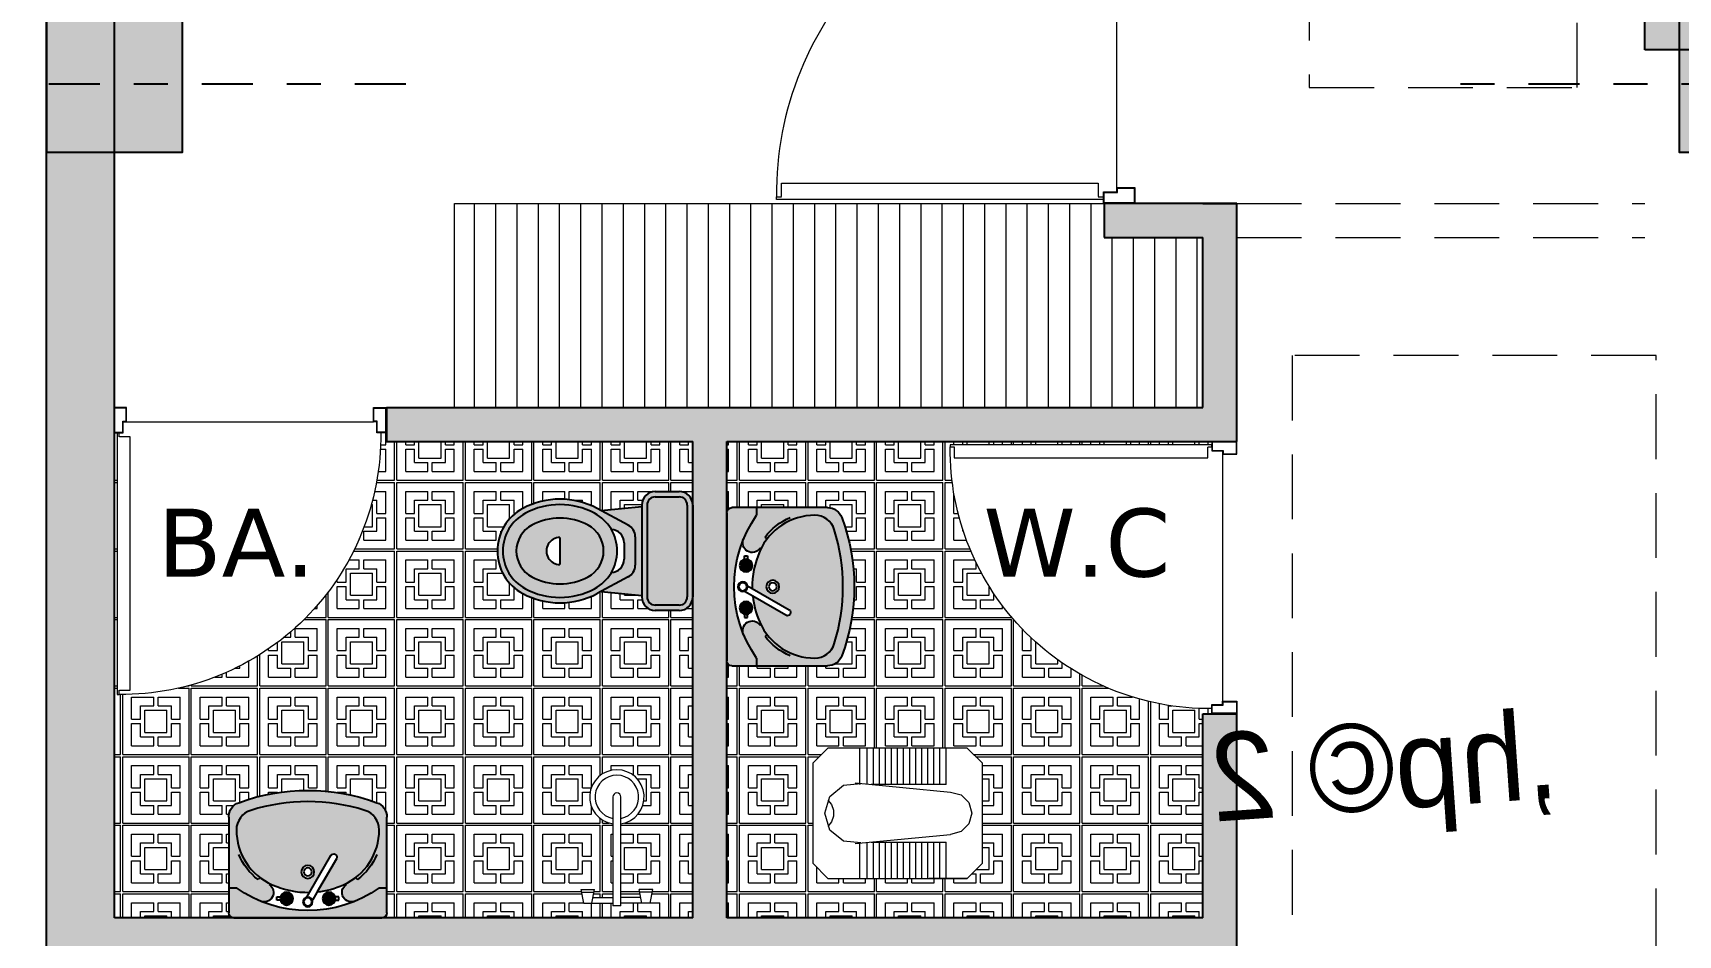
# Model space of a CAD drawing. Header units: inches. Extents: x 37.8 to 126.9, y 5.9 to 51.9.
# Drawn here: x 43.747 to 48.585, y 32.103 to 34.755 of the extents above; entities that cross this region are included whole.
import ezdxf

# ---------------------------------------------------------------- set-up
doc = ezdxf.new("R2010")
doc.units = ezdxf.units.IN
doc.header["$MEASUREMENT"] = 0
doc.linetypes.add('DASHDOT', pattern=[1, 0.5, -0.25, 0, -0.25])
doc.linetypes.add('DASHED2', pattern=[9.524999999999995, 6.349999999999998, -3.174999999999998])
doc.layers.add('FUR', color=152, linetype='Continuous')
doc.layers.add('LAYER5', color=5, linetype='Continuous')
for name, color, linetype, lineweight in [('hatch', 45, 'Continuous', 9), ('hidden line', 252, 'Continuous', 5), ('LAYER1', 8, 'Continuous', 9)]:
    doc.layers.add(name, color=color, linetype=linetype, lineweight=lineweight)
doc.styles.add('farsii', font='trafic-s.shx', dxfattribs={"height": 0.2})
doc.styles.add('STYLE7', font='verdana.ttf')
pattern_1 = [(0, (-151.6453534005414, 254.6869427156709), (0, 0.2015), [0.195, -0.0065]), (90, (-151.6453534005414, 254.6869427156709), (-0.2015, 1.233831650140958e-17), [0.195, -0.0065]), (0, (-151.6453534005414, 254.8819427156708), (0, 0.2015), [0.195, -0.0065]), (90, (-151.4503534005414, 254.6869427156709), (-0.2015, 1.233831650140958e-17), [0.195, -0.0065]), (0, (-151.6193534005414, 254.7129427156709), (0, 0.2015), [0.065, -0.013, 0.065, -0.0585]), (90, (-151.6193534005414, 254.7129427156709), (-0.2015, 1.233831650140958e-17), [0.065, -0.013, 0.065, -0.0585]), (0, (-151.6193534005414, 254.8559427156708), (0, 0.2015), [0.065, -0.013, 0.065, -0.0585]), (90, (-151.4763534005415, 254.7129427156709), (-0.2015, 1.233831650140958e-17), [0.065, -0.013, 0.065, -0.0585]), (0, (-151.5803534005414, 254.7519427156709), (0, 0.2015), [0.065, -0.1365]), (90, (-151.5803534005414, 254.7519427156709), (-0.2015, 1.233831650140958e-17), [0.065, -0.1365]), (0, (-151.5803534005414, 254.8169427156708), (0, 0.2015), [0.065, -0.1365]), (90, (-151.5153534005414, 254.7519427156709), (-0.2015, 1.233831650140958e-17), [0.065, -0.1365]), (90, (-151.5543534005414, 254.7129427156709), (-0.2015, 1.233831650140958e-17), [0.026, -0.091, 0.026, -0.0585]), (90, (-151.5413534005415, 254.7129427156709), (-0.2015, 1.233831650140958e-17), [0.026, -0.091, 0.026, -0.0585]), (0, (-151.6193534005414, 254.7779427156709), (0, 0.2015), [0.026, -0.091, 0.026, -0.0585]), (0, (-151.6193534005414, 254.7909427156708), (0, 0.2015), [0.026, -0.091, 0.026, -0.0585]), (0, (-151.5933534005414, 254.7389427156708), (0, 0.2015), [0.039, -0.013, 0.039, -0.1105]), (0, (-151.5933534005414, 254.8299427156708), (0, 0.2015), [0.039, -0.013, 0.039, -0.1105]), (90, (-151.5933534005414, 254.7389427156708), (-0.2015, 1.233831650140958e-17), [0.039, -0.013, 0.039, -0.1105]), (90, (-151.5023534005415, 254.7389427156708), (-0.2015, 1.233831650140958e-17), [0.039, -0.013, 0.039, -0.1105])]

# ---------------------------------------------------------------- blocks, each defined once
blk = doc.blocks.new('DR100K')
at = {"color": 253}
blk.add_line((-0.0481000000000052, -0.054543222929027), (-0.991860101079254, -0.054543222929027), dxfattribs=at)
at = {"color": 253, "linetype": 'Continuous'}
for p, q in [((-0.0199748370793884, -0.1116251629206317), (-0.0199748370793884, -0.0960000000000037)), ((-0.0199748370793884, -0.0960000000000037), (-0.0119309624678294, -0.0960000000000037)), ((-0.0119309624678294, -0.0960000000000037), (-0.0119309624678294, -0.5960052134602165)), ((-0.06143161415036499, -0.5960052134602165), (-0.06143161415036499, -0.1116251629206317)), ((-0.06143161415036499, -0.1116251629206317), (-0.0205043861645606, -0.1116251629206317)), ((-0.06143161415036499, -1.080385263999857), (-0.06143161415036499, -0.5960052134602165)), ((-0.0119309624678294, -0.5960052134602165), (-0.0119309624678294, -1.096010426920486)), ((-0.0205043861645606, -1.080385263999857), (-0.06143161415036499, -1.080385263999857)), ((-0.0199748370794168, -1.096010426920486), (-0.0199748370794168, -1.080385263999857)), ((-0.0119309624678294, -1.096010426920486), (-0.0199748370794168, -1.096010426920486))]:
    blk.add_line(p, q, dxfattribs=at)
for points in [[(-0.991860101079254, -0.054543222929027), (-0.991860101079254, 2.84e-14), (-1.03996010107923, 2.84e-14), (-1.03996010107923, -0.0959999999999752), (-1.004360101079242, -0.0959999999999752), (-1.004360101079242, -0.054543222929027)], [(-0.0481000000000052, -0.054543222929027), (-0.0481000000000052, 0), (0, 0), (0, -0.0960000000000037), (-0.0356000000000165, -0.0960000000000037), (-0.0356000000000165, -0.054543222929027)], [(-0.9938601010792352, -0.0525432229290175), (-0.9938601010792352, -0.0019999999999811), (-1.03796010107922, -0.0019999999999811), (-1.03796010107922, -0.0939999999999941), (-1.006360101079252, -0.0939999999999941), (-1.006360101079252, -0.0525432229290175)], [(-0.0460999999999956, -0.0525432229290459), (-0.0460999999999956, -0.0020000000000096), (-0.0020000000000096, -0.0020000000000096), (-0.0020000000000096, -0.0939999999999941), (-0.03360000000000701, -0.0939999999999941), (-0.03360000000000701, -0.0525432229290459)]]:
    blk.add_lwpolyline(points, close=True, dxfattribs=at)
blk.add_arc((-0.0306138118649244, -0.1066699198974845), 0.9893977090235084, 179.382095569082, 270.6161123031317, dxfattribs=at)
blk = doc.blocks.new('KHALAF')
at = {"layer": 'LAYER1', "linetype": 'Continuous'}
for p, q in [((-0.4239695586224509, -0.023717739297899), (-0.4766089998204879, -0.0763572163324132)), ((-0.07654912845502744, -0.02371762103752163), (-0.4239695586224509, -0.023717739297899)), ((-0.0239096514205083, -0.07635706223555726), (-0.07654912845502744, -0.02371762103752163)), ((-0.4766089998204879, -0.0763572163324132), (-0.4766088349726881, -0.5606402402021587)), ((-0.02390948657270848, -0.5606400861053026), (-0.0239096514205083, -0.07635706223555726)), ((-0.3555382116002219, -0.1711082015297651), (-0.3239544232455497, -0.5027367832113622)), ((-0.1449803751351135, -0.1711081298568078), (-0.176563937719971, -0.5027367330402931)), ((-0.4766089621921847, -0.186900080476596), (-0.3502742603131213, -0.1869000374728246)), ((-0.4766089532330642, -0.213219810034736), (-0.3502742513540008, -0.2132197670309596)), ((-0.3502742468744445, -0.2263796318100248), (-0.3502741581791575, -0.4869449544356003)), ((-0.1502443156712686, -0.1868999693835115), (-0.02390961379220517, -0.1868999263797399)), ((-0.150244306712152, -0.2132196989416513), (-0.02390960483308462, -0.2132196559378798)), ((-0.1502442135373086, -0.4869448863462918), (-0.1502443022325917, -0.2263795637207165)), ((-0.4766089460657725, -0.2342755936812478), (-0.3502742441867052, -0.2342755506774716)), ((-0.4766089388984769, -0.255331377327755), (-0.3502742370194096, -0.2553313343239835)), ((-0.4766089317311812, -0.276387160974267), (-0.3502742298521179, -0.2763871179704906)), ((-0.1502442995448564, -0.2342754825881633), (-0.02390959766579296, -0.234275439584387)), ((-0.1502442923775607, -0.2553312662346751), (-0.02390959049849731, -0.2553312232308989)), ((-0.1502442852102651, -0.2763870498811822), (-0.02390958333120167, -0.2763870068774109)), ((-0.4766089245638816, -0.2974429446207789), (-0.3502742226848183, -0.2974429016170026)), ((-0.476608917396586, -0.3184987282672907), (-0.3502742155175226, -0.3184986852635144)), ((-0.4766089102292903, -0.3395545119137978), (-0.350274208350227, -0.3395544689100263)), ((-0.1502442780429654, -0.2974428335276942), (-0.02390957616390204, -0.2974427905239228)), ((-0.1502442708756738, -0.3184986171742061), (-0.02390956899660639, -0.3184985741704299)), ((-0.1502442637083781, -0.3395544008207181), (-0.02390956182931075, -0.3395543578169419)), ((-0.4766089030619987, -0.3606102955603098), (-0.3502742011829313, -0.3606102525565336)), ((-0.4766088958947031, -0.3816660792068217), (-0.3502741940156357, -0.3816660362030455)), ((-0.1502442565410825, -0.3606101844672252), (-0.02390955466201909, -0.3606101414634538)), ((-0.1502442493737868, -0.381665968113737), (-0.02390954749472345, -0.3816659251099656)), ((-0.4766088887274035, -0.4027218628533337), (-0.3502741868483401, -0.4027218198495574)), ((-0.4766088815601078, -0.4237776464998408), (-0.3502741796810444, -0.4237776034960693)), ((-0.4766088743928122, -0.4448334301463526), (-0.3502741725137488, -0.4448333871425764)), ((-0.1502442422064872, -0.4027217517602489), (-0.02390954032742382, -0.4027217087564729)), ((-0.1502442350391915, -0.4237775354067562), (-0.02390953316012818, -0.4237774924029847)), ((-0.1502442278718999, -0.4448333190532681), (-0.02390952599283253, -0.4448332760494967)), ((-0.4766088672255165, -0.4658892137928646), (-0.3502741653464531, -0.4658891707890883)), ((-0.4766088600582249, -0.4869449974393765), (-0.3502741581791575, -0.4869449544356003)), ((-0.1502442207046042, -0.4658891026997799), (-0.02390951882553689, -0.4658890596960037)), ((-0.1502442135373086, -0.4869448863462918), (-0.02390951165824523, -0.4869448433425158)), ((-0.4239693579381729, -0.6132796814001992), (-0.4766088349726881, -0.5606402402021587)), ((-0.02390948657270848, -0.5606400861053026), (-0.07654892777074547, -0.6132795631398216)), ((-0.4239693579381729, -0.6132796814001992), (-0.07654892777074547, -0.6132795631398216))]:
    blk.add_line(p, q, dxfattribs=at)
blk.add_lwpolyline([(-0.4766088349726881, -0.5606402402021587), (-0.476608834972688, -0.4278972452941861, -0.414213562373103)], format="xyb", dxfattribs=at)
for points in [[(-0.3536455501257845, -0.1909810753383983, 0), (-0.3473503108352647, -0.1304020856643141, 0), (-0.3085609315636967, -0.08344648873078378, 0), (-0.2502593292041479, -0.06582924746073167, 0), (-0.1919577148509529, -0.08344644903956246, 0), (-0.1531683036124366, -0.1304020195656132, 0), (-0.1468730230802739, -0.1909810049539381, 0)], [(-0.2043693090744025, -0.07635712366322692, 0), (-0.220510188390754, -0.08915138155133386, 0), (-0.2399610057480154, -0.09592535558043244, 0), (-0.2605576321711109, -0.09592536259143167, 0), (-0.2800084541400268, -0.08915140180427954, 0), (-0.2961493421665976, -0.07635715490474343, 0)], [(-0.176563937719975, -0.5027367330402979, 0), (-0.1864372155693628, -0.5395843577825165, 0), (-0.2134115373766628, -0.5665586979537003, 0), (-0.2502591553972355, -0.576432000888617, 0), (-0.2871067801394522, -0.5665587230392276, 0), (-0.3140811203106331, -0.5395844012319256, 0), (-0.3239544232455497, -0.5027367832113525, 0)]]:
    blk.add_polyline3d(points, dxfattribs=at)
blk = doc.blocks.new('roshoei')
h = blk.add_hatch(color=253)
h.dxf.hatch_style = 1
h.set_gradient(color1=(174, 178, 188), color2=(236, 236, 239), tint=1, name='SPHERICAL')
h.paths.add_polyline_path([(0.3099999999999312, -0.0200000000004366), (0.309999999999917, -0.1173603684847251), (0.2799999999999585, -0.1173603684846967, 0.0542408528960642), (0.1879860274730163, -0.0664426424170017, 0.0353053274642903), (0.1831379238468571, -0.0644404142740029, 0.1955680909954415), (-0.1831379238471697, -0.0644404142741451, 0.0353053274756757), (-0.1879860274748211, -0.0664426424179681, 0.0542408528950272), (-0.2799999999999869, -0.1173603684846967), (-0.3099999999999738, -0.1173603684847251), (-0.3099999999999596, -0.0200000000004366, -0.2914266731264605), (-0.2984554890835227, -0.0018753012620607, -0.0042390793985672), (-0.2981469619992651, -0.0017345405158551, -0.105273442681482), (-0.2900000000000062, 0), (0.2899999999999494, 0, -0.4142152552575133), (0.3099999999996186, -0.0200001155973269, 1.4449608917e-06)])
h = blk.add_hatch(color=253)
h.dxf.hatch_style = 1
h.set_gradient(color1=(174, 178, 188), color2=(236, 236, 239), tint=1, name='INVSPHERICAL')
h.paths.add_polyline_path([(0.3099999999999312, -0.3954269196583482, -0.1189511798868249), (0.3033964893276675, -0.42279140261482, -0.1153640646256316), (0.2857253564613415, -0.4436316798559973, -0.0713494153281219), (0.2707359219287468, -0.4517298640020046, -0.1782923213663644), (-0.2707359219285763, -0.4517298640025446, -0.3142516724202768), (-0.3099999999999596, -0.3954269196588029), (-0.3099999999999596, -0.1173603684847251), (-0.2799999999999869, -0.1173603684846967, -0.0569466848380328), (-0.1831379238492872, -0.0644404142748272, -0.8792300366133057), (-0.1510904276799607, -0.1308805314884012), (-0.1491618106779668, -0.1344434266452197, 0.2850439984523734), (-0.2800000000001148, -0.3453013582057167, 0.3284062332230245), (-0.223760646421141, -0.4216913554667201, 0.1519320086788026), (0.2237606464210557, -0.4216913554667201, 0.3284062332271949), (0.2800000000000864, -0.3453013582045799, 0.2850439984510457), (0.1491618106779384, -0.1344434266452197), (0.1510904276799323, -0.1308805314884012, -0.8792300365937769), (0.1831379238482213, -0.0644404142745145, -0.0569466848384313), (0.2799999999996601, -0.1173603684846967), (0.309999999999917, -0.1173603684847251)])
h = blk.add_hatch(color=253)
h.dxf.hatch_style = 1
h.set_gradient(color1=(174, 178, 188), color2=(236, 236, 239), tint=1, name='INVSPHERICAL')
h.paths.add_polyline_path([(-0.1044548615626013, -0.075815104605681, 1), (-0.0616785238159849, -0.075815104605681, 1)])
h = blk.add_hatch(color=253)
h.dxf.hatch_style = 1
h.set_gradient(color1=(174, 178, 188), color2=(236, 236, 239), tint=1, name='INVSPHERICAL')
h.paths.add_polyline_path([(0.1044548615623455, -0.075815104605681, 1), (0.0616785238157149, -0.075815104605681, 1)])
h = blk.add_hatch(color=253)
h.dxf.hatch_style = 1
h.set_gradient(color1=(174, 178, 188), color2=(236, 236, 239), tint=1, name='SPHERICAL')
edge = h.paths.add_edge_path()
edge.add_arc((0.1011350465279861, -0.2381249592251891), 0.0126418893553129, 210.0000000008548, 390.0000000008548)
edge.add_line((0.1120832438614201, -0.2318040145473788), (0.0372691189063469, -0.1022221710831559))
edge.add_arc((0, -0.4422286221270042), 0.3420429417127162, 65.94062231202241, 83.74461217358521, ccw=False)
edge.add_arc((0.0446723047524245, -0.3453013582057167), 0.2353276952476492, 9.208633855450898e-12, 66.25122521727599, ccw=False)
edge.add_arc((0.2000000000000455, -0.3453013582056883), 0.08000000000002201, 287.2779897952034, 359.9999999999864, ccw=False)
edge.add_arc((1.0516e-12, 0.2976945932293518), 0.7533823531705087, 252.72201020469458, 287.2779897951401, ccw=False)
edge.add_arc((-0.2000000000004718, -0.3453013582053188), 0.0799999999996037, 180.0000000002715, 252.7220102050407, ccw=False)
edge.add_arc((-0.0446723047525524, -0.3453013582056599), 0.2353276952475103, 113.74877478274499, 180.0000000000093, ccw=False)
edge.add_arc((1.421e-13, -0.4422286221273454), 0.3420429417130582, 88.83763061895121, 114.05937768800419, ccw=False)
edge.add_line((0.0069386082958118, -0.1002560652011653), (0.0901866646706679, -0.2444459039029614))
edge.add_line((0.09018666467066802, -0.2444459039029425), (0.0901868491945426, -0.2444459039030183))
edge = h.paths.add_edge_path(flags=16)
edge.add_arc((-1.42e-14, -0.1803191555245576), 0.0255670812976465, 0, 360, ccw=False)
at = {"layer": 'FUR'}
for p, q in [((-0.2899999999999778, 0), (0.2899999999999494, 0)), ((-0.3099999999999596, -0.3954269196583482), (-0.3099999999999596, -0.0200000000004366)), ((0.3099999999999312, -0.0200000000004366), (0.3099999999999312, -0.3954269196583482)), ((-0.3099999999999596, -0.1173603684846967), (-0.2799999999999869, -0.1173603684846967)), ((-0.1069037335819445, -0.0694941599285812), (-0.1209923607550678, -0.0694941599285812)), ((-0.1209923607550678, -0.0694941599285812), (-0.1209923607550678, -0.0821360492836902)), ((-0.1209923607550678, -0.0821360492836902), (-0.1069037335819445, -0.0821360492836902)), ((-0.0037357466185455, -0.0817675433017939), (0.0069386082959113, -0.1002560652011653)), ((0.0372691189066075, -0.1022221710831843), (0.0181608325722067, -0.0691256539462302)), ((0.1069037335819161, -0.0694941599285812), (0.120992360754812, -0.0694941599285812)), ((0.120992360754812, -0.0821360492836902), (0.1069037335819161, -0.0821360492836902)), ((0.120992360754812, -0.0694941599285812), (0.120992360754812, -0.0821360492836902)), ((0.2799999999999585, -0.1173603684846967), (0.3099999999999312, -0.1173603684846967)), ((-0.1872495538386971, -0.1580826299928049), (-0.1947729135377045, -0.1504050865769386)), ((-0.1491618106781658, -0.1344434266447934), (-0.1510904276799607, -0.1308805314884012)), ((0.1491618106781374, -0.1344434266447934), (0.1510904276799323, -0.1308805314884012)), ((0.1872495538386687, -0.1580826299928049), (0.1947729135374487, -0.1504050865769386))]:
    blk.add_line(p, q, dxfattribs=at)
blk.add_lwpolyline([(0.0901868491945379, -0.2444459039030278, 0.9999999999999998), (0.1120832438614201, -0.2318040145473788), (0.0372691189063517, -0.1022221710831843, -0.0778412115464067), (0.1394451489337172, -0.1299011907119336, -0.2974062407498115), (0.2800000000000722, -0.3453013582056883, -0.3284062332248962), (0.2237606464212831, -0.4216913554674023, -0.1519320086789138), (-0.2237606464212689, -0.4216913554667201, -0.3284062332248962), (-0.280000000000058, -0.3453013582056883, -0.2974062407498115), (-0.1394451489338735, -0.1299011907119905, -0.1104970748615106), (0.0069386082958118, -0.1002560652011653), (0.09018666467066802, -0.2444459039029425)], format="xyb", close=True, dxfattribs=at)
for centre, radius in [((-0.083066692689286, -0.075815104605681), 0.0252837787105129), ((-0.083066692689286, -0.075815104605681), 0.0213881688733073), ((-1.42e-14, -0.0629538835628409), 0.0189628340328846), ((-1.42e-14, -0.0629538835628409), 0.0155565304488197), ((0.0830666926890302, -0.075815104605681), 0.0252837787105129), ((0.0830666926890302, -0.075815104605681), 0.0213881688733073), ((-1.42e-14, -0.1803191555245576), 0.0255670812976465), ((-1.42e-14, -0.1803191555245576), 0.0155670812976465)]:
    blk.add_circle(centre, radius, dxfattribs=at)
for centre, radius, start, end in [((-0.2899999999999778, -0.0200000000004366), 0.02, 90, 180), ((-1.42e-14, -0.5147528069564942), 0.4861283268380614, 54.8317368083488, 125.1682631916512), ((-0.1714017017225302, -0.0997285678440676), 0.0371886097096166, 303.1046004551388, 116.4842478498696), ((0.1714017017225018, -0.0997285678440676), 0.0371886097096166, 63.51575215013035, 236.8953995448613), ((0.2899999999999494, -0.0200000000004366), 0.02, 0, 90), ((-0.0531299149875082, -0.338331628375272), 0.2353276952475209, 127.0058706747654, 157.7265623290583), ((0.0531299149874798, -0.338331628375272), 0.2353276952475209, 22.27343767094164, 52.99412932523449), ((-0.2500000000000142, -0.3954269196583482), 0.06, 180, 249.7816531553551), ((0.2499999999999858, -0.3954269196583482), 0.06, 290.2183468446448, 0), ((-1.42e-14, 0.2833823531700545), 0.7833823531704338, 249.7816531553551, 290.2183468446448)]:
    blk.add_arc(centre, radius, start, end, dxfattribs=at)
blk = doc.blocks.new('t-farangi')
h = blk.add_hatch(color=253)
h.dxf.hatch_style = 1
h.set_gradient(color1=(174, 178, 188), color2=(236, 236, 239), tint=1, name='SPHERICAL')
h.paths.add_polyline_path([(0.2199999999999136, -0.0499999999988177), (0.2199999999999136, -0.1384995166095138, -0.3428400812221175), (0.1823541121620451, -0.186949242229872, -0.0624981768575545), (0.1699999999999591, -0.1884995166092409), (-0.1699999999999591, -0.1884995166092409, -0.0538837614349344), (-0.180683335092084, -0.1873448475154475, -0.0156910213031782), (-0.1837257718718206, -0.1865786512369425, -0.0009627039094017), (-0.1839108134724654, -0.1865254394901257, -0.3338493995137724), (-0.220000000000141, -0.1384995166095138), (-0.220000000000141, -0.0499999999997414, -0.2228662873327834), (-0.2019680086972642, -0.0115546307086305, -0.0238407511058599), (-0.1981627932939034, -0.0086858731920216, -0.0103926162723233), (-0.1964215733577816, -0.0075512018860451, -0.1400938493232688), (-0.1699999999999591, -1.42e-14), (0.1699999999999591, -1.42e-14, -0.4142135623800323)])
h.paths.add_polyline_path([(0.1999999999999602, -0.0499999999997414, 0.4142135623704835), (0.1699999999999591, -0.019999999999996), (-0.1699999999999591, -0.019999999999996, 0.4142135623704835), (-0.1999999999999318, -0.0499999999997414), (-0.1999999999999318, -0.1384995166095138, 0.4142135623707908), (-0.1699999999999306, -0.1684995166092591), (0.1699999999999591, -0.1684995166092591, 0.4142135623704835), (0.1999999999999602, -0.1384995166095138)], flags=16)
h = blk.add_hatch(color=253)
h.dxf.hatch_style = 1
h.set_gradient(color1=(174, 178, 188), color2=(236, 236, 239), tint=1, name='INVSPHERICAL')
h.paths.add_polyline_path([(0.1699999999999591, -0.019999999999996, -0.4142161397400941), (0.1999999999987949, -0.0500002639901993, 2.1999205236e-06), (0.1999999999999602, -0.0499999999997414), (0.1999999999999602, -0.1384995166095138, -0.4142135623704835), (0.1699999999999591, -0.1684995166092591), (-0.1699999999999591, -0.1684995166092591, -0.4142161397400941), (-0.1999999999987949, -0.1384992526190558, 2.1999205236e-06), (-0.1999999999999318, -0.138499516609528), (-0.1999999999999318, -0.0499999999997414, -0.4142135623707908), (-0.1699999999999306, -0.019999999999996)])
h = blk.add_hatch(color=253)
h.dxf.hatch_style = 1
h.set_gradient(color1=(174, 178, 188), color2=(236, 236, 239), tint=1, name='SPHERICAL')
h.paths.add_polyline_path([(0.1572999999999638, -0.3537506659890965, -0.1233550929748848), (0.1916996441216838, -0.491062397276835, -0.1225823878321095), (0.1572999999996796, -0.6283741281658451, -0.5993317963974195), (-0.1573000000001059, -0.6283741281653477, -0.1225823879935764), (-0.1916996441216554, -0.4910623970895928, -0.123355092811709), (-0.1572999999999354, -0.3537506659890965), (-0.0956152446131853, -0.2383650398601418, -0.2767193945833981), (-0.0529317708378585, -0.2127834768457433), (0.0529317708379722, -0.2127834768457433, -0.2767193945821911), (0.0956152446131569, -0.2383650398600281)])
h.paths.add_polyline_path([(0.0298415266896655, -0.2536325963342278), (-0.029841526689637, -0.2536325963342278, 0.3990743965259639), (-0.0797740365556479, -0.301035586807572, 0.1388689516499814), (-0.139662200919787, -0.3631797721824057, 0.2505222521701935), (-0.1396622009189627, -0.618945021973005, 0.5993317963984737), (0.1396622009196733, -0.6189450219723514, 0.2505222521700292), (0.1396622009198438, -0.3631797721819083, 0.138868951650545), (0.0797740365556194, -0.3010355868067052, 0.399074396520837)], flags=16)
h.paths.add_polyline_path([(-0.0955677032179381, -0.3867525376634262, 0.2505222521701733), (-0.0955677032173128, -0.5953722564918423, 0.5993317963982528), (0.0955677032177107, -0.5953722564914729, 0.2505222521700905), (0.0955677032179381, -0.3867525376630993, 0.5993317964040431)], flags=0)
h.paths.add_polyline_path([(0.0500000000805585, -0.4910624803356143), (-0.0500000000805585, -0.4910624246636104, 1)], flags=0)
h = blk.add_hatch(color=253)
h.dxf.hatch_style = 1
h.set_gradient(color1=(174, 178, 188), color2=(236, 236, 239), tint=1, name='INVSPHERICAL')
h.paths.add_polyline_path([(0.1643323852883043, -0.1884995166092409), (0.1493160660524211, -0.3388161621277419), (0.0956152446132137, -0.2383650398601418, 0.2767193945829605), (0.0529317708379722, -0.2127834768457433), (-0.0529317708379722, -0.2127834768457433, 0.2767193945821909), (-0.0956152446131284, -0.2383650398600281), (-0.1493160660523927, -0.3388161621276851), (-0.1643323852882759, -0.1884995166092409)])
h = blk.add_hatch(color=253)
h.dxf.hatch_style = 1
h.set_gradient(color1=(174, 178, 188), color2=(236, 236, 239), tint=1, name='INVSPHERICAL')
h.paths.add_polyline_path([(0.1396622009191901, -0.3631797721821073, -0.2505222521702825), (0.1396622009193038, -0.6189450219727775, -0.5993318612706572), (-0.1396622151734448, -0.6189449953097182, -0.2505222225564229), (-0.1396622009193038, -0.3631797721817662, -0.5993317963978245)])
h.paths.add_polyline_path([(-0.0955677032179381, -0.3867525376634404, 0.2505222521701196), (-0.0955677032173128, -0.5953722564918138, 0.5993317963982528), (0.0955677032177107, -0.5953722564914588, 0.2505222521700798), (0.0955677032179381, -0.3867525376630993, 0.5993317964040431)], flags=16)
h.paths.add_polyline_path([(0.0500000000805585, -0.4910624803356002), (-0.0500000000805585, -0.4910624246636104, 1)], flags=0)
h = blk.add_hatch(color=253)
h.dxf.hatch_style = 1
h.set_gradient(color1=(174, 178, 188), color2=(236, 236, 239), tint=1, name='SPHERICAL')
h.paths.add_polyline_path([(0.0955677032173981, -0.3867525376632272, -0.2505222521701977), (0.0955677032175402, -0.5953722564916717, -0.5993317963968927), (-0.0955677032172844, -0.5953722564918567, -0.2505222521709338), (-0.0955677032175402, -0.3867525376628862, -0.5993317963976593)])
h.paths.add_polyline_path([(-0.0500000000805585, -0.4910624246636104, 1), (0.0500000000805585, -0.4910624803356002)], flags=16)
at = {"layer": 'FUR'}
for p, q in [((-0.220000000000141, -0.1384995166095138), (-0.220000000000141, -0.0499999999997414)), ((-0.1999999999999318, -0.1384995166095138), (-0.1999999999999318, -0.0499999999997414)), ((-0.1699999999999591, -1.42e-14), (0.1699999999999591, -1.42e-14)), ((-0.1699999999999591, -0.019999999999996), (0.1699999999999591, -0.019999999999996)), ((0.1999999999999602, -0.0499999999997414), (0.1999999999999602, -0.1384995166095138)), ((0.2199999999999136, -0.0499999999997414), (0.2199999999999136, -0.1384995166095138)), ((-0.1699999999999591, -0.1684995166092591), (0.1699999999999591, -0.1684995166092591)), ((-0.1699999999999591, -0.1884995166092409), (0.1699999999999591, -0.1884995166092409)), ((-0.1493160660523927, -0.3388161621278556), (-0.1643323852882759, -0.1884995166092409)), ((-0.0956152446131853, -0.2383650398601418), (-0.1572999999999354, -0.3537506659890965)), ((-0.0529317708379722, -0.2127834768457433), (0.0529317708379722, -0.2127834768457433)), ((0.0956152446132137, -0.2383650398601418), (0.1572999999999638, -0.3537506659890965)), ((0.1493160660523927, -0.3388161621278556), (0.1643323852882759, -0.1884995166092409)), ((-0.0298415815271938, -0.2536325963342278), (0.0298415266896655, -0.2536325963342278)), ((-0.0500000000805585, -0.4910624246636104), (0.0500000000805585, -0.4910624803356002))]:
    blk.add_line(p, q, dxfattribs=at)
for centre, radius, start, end in [((-0.1699999999999591, -0.0499999999997414), 0.05, 90, 180), ((0.1699999999999591, -0.0499999999997414), 0.05, 0, 90), ((-0.1699999999999591, -0.0499999999997414), 0.03, 90, 180), ((0.1699999999999591, -0.0499999999997414), 0.03, 0, 90), ((-0.1699999999999591, -0.1384995166095138), 0.05, 180, 270), ((-0.1699999999999591, -0.1384995166095138), 0.03, 180, 270), ((0.1699999999999591, -0.1384995166095138), 0.05, 270, 0), ((0.1699999999999591, -0.1384995166095138), 0.03, 270, 0), ((-0.0529317708379722, -0.2611834768459005), 0.0484, 90, 151.8711946335435), ((0.0529317708379722, -0.2611834768459005), 0.0484, 28.12880536645645, 90), ((-8.53e-14, -0.4378427002216229), 0.1583669258053965, 28.12880536645645, 151.8711946335435), ((-0.029841526689637, -0.303632596334424), 0.05, 90, 177.0227065882965), ((0.0298415266896655, -0.303632596334424), 0.05, 2.977293411703491, 90), ((0.0995511452648543, -0.491062397077272), 0.2912507893864822, 151.8711946335435, 208.1288053664565), ((0.0995511452648543, -0.491062397077272), 0.2712507893864821, 151.8711946335435, 208.1287989801512), ((-8.53e-14, -0.4378427002216229), 0.1083669258053965, 28.12880536645645, 151.8711946335435), ((-0.0995511452648259, -0.491062397077272), 0.2712507893864821, 331.8711946335436, 28.12880536645645), ((-0.0995511452648259, -0.491062397077272), 0.2912507893864822, 331.8711946335436, 28.12880536645645), ((0.0995511452648543, -0.491062397077272), 0.2212507893864822, 151.8711946335435, 208.1287989801512), ((-0.0995511452648259, -0.491062397077272), 0.2212507893864822, 331.8711946335436, 28.12880536645645), ((-8.53e-14, -0.4910624524996196), 0.05, 179.9999681021953, 359.9999681022733), ((-8.53e-14, -0.5442820939333757), 0.1083669258053967, 208.1287944280051, 331.8711946335436), ((-8.53e-14, -0.5442820939333757), 0.1783669258053967, 208.1288053664565, 331.8711946335436), ((-8.53e-14, -0.5442820939333757), 0.1583669258053968, 208.1287944280051, 331.8711946335436)]:
    blk.add_arc(centre, radius, start, end, dxfattribs=at)
blk = doc.blocks.new('A$C03AC1BB8')
at = {"layer": 'LAYER1', "linetype": 'ByBlock'}
for p, q in [((0.2326785696120055, 0.08548131738203324), (0.1926785696111324, 0.09348131737928611)), ((0.1926785696111324, 0.09348131737928611), (0.1926785696111324, 0.05348131738131201)), ((0.2326785696120055, 0.0614813173785933), (0.1926785696111324, 0.05348131738131201)), ((0.2006785696098632, 0.09188131738042671), (0.2006785696098632, 0.05508131738019983)), ((0.2166785696102238, 0.05828131738084608), (0.2166785696102238, -1.506350599811412e-12)), ((0.2326785696120055, 0.08548131738203324), (0.2326785696120055, 0.0614813173785933)), ((0.2326785696120055, 0.0614813173785933), (0.2326785696120055, -1.506350599811412e-12)), ((0.2409051202677119, -1.506350599811412e-12), (-0.07909487973347495, -1.506350599811412e-12)), ((-0.07909487973347495, -0.02400000000056934), (0.2409051202677119, -0.02400000000056934)), ((0.2166785696102238, -0.08228131738292177), (0.2166785696102238, -0.02400000000056934)), ((0.2326785696120055, -0.08548131738356801), (0.2326785696120055, -0.02400000000056934)), ((0.2409051202677119, -1.506350599811412e-12), (0.2409051202677119, -0.02400000000056934)), ((0.2326785696120055, -0.08548131738356801), (0.1926785696111324, -0.0774813173819382)), ((0.1926785696111324, -0.1174813173813618), (0.1926785696111324, -0.0774813173819382)), ((0.2006785696098632, -0.1158813173839519), (0.2006785696098632, -0.07908131738227553)), ((0.2326785696120055, -0.1094813173826594), (0.2326785696120055, -0.08548131738356801)), ((0.2326785696120055, -0.1094813173826594), (0.1926785696111324, -0.1174813173813618))]:
    blk.add_line(p, q, dxfattribs=at)
for radius, start, end in [(0.08000000000026324, 8.626926558344557, 351.3730734416554), (0.06400000000021061, 10.80692287442791, 349.1930771255721), (0.01199999999993764, 90, 270)]:
    blk.add_arc((-0.07909487973347495, -0.01199999999957413), radius, start, end, dxfattribs=at)
blk = doc.blocks.new('ddfdfdfdfd')
at = {"layer": 'LAYER5', "linetype": 'Continuous'}
h = blk.add_hatch(color=1, dxfattribs=at)
h.paths.add_polyline_path([(179.779200237631, -221.4838781835885), (179.579350237631, -221.4838781835885), (179.579350237631, -221.2840281835886), (179.779200237631, -221.2840281835886)])
h.paths.add_polyline_path([(179.779200237631, -221.2840281835886), (179.979050237631, -221.2840281835886), (179.979050237631, -221.4838781835885), (179.779200237631, -221.4838781835885)])
h.paths.add_polyline_path([(179.779200237631, -221.4838781835885), (179.979050237631, -221.4838781835885), (179.979050237631, -221.6837281835885), (179.779200237631, -221.6837281835885)])
h.paths.add_polyline_path([(179.779200237631, -221.6837281835885), (179.579350237631, -221.6837281835885), (179.579350237631, -221.4838781835885), (179.779200237631, -221.4838781835885)])
at = {"layer": 'LAYER5', "color": 1, "linetype": 'DASHDOT', "ltscale": 0.3}
for p, q in [((179.779200237631, -222.4153741609331), (179.779200237631, -220.6240357384027)), ((180.6361364686338, -221.4838781835885), (178.8983495007696, -221.4838781835885))]:
    blk.add_line(p, q, dxfattribs=at)
at = {"layer": 'LAYER5', "color": 1, "linetype": 'Continuous'}
blk.add_lwpolyline([(179.979050237631, -221.2840281835886), (179.579350237631, -221.2840281835886), (179.579350237631, -221.6837281835885), (179.979050237631, -221.6837281835885), (179.979050237631, -221.2840281835886)], dxfattribs=at)
blk = doc.blocks.new('axxxxx')
for p in [(49.11063066668314, 1.401416750717118), (53.9109306666831, 1.401416750717118)]:
    blk.add_blockref('ddfdfdfdfd', p)

msp = doc.modelspace()

# ---------------------------------------------------------------- hatches: boundary and pattern name
h = msp.add_hatch(color=5)
h.dxf.hatch_style = 1
h.paths.add_polyline_path([(43.98717819297352, 43.75630079493392), (43.78717819297353, 43.75630079493392), (43.78717819297353, 20.75630079493386), (44.92447685157904, 20.75630079493386), (44.92447685157904, 20.95630079493391), (43.98717819297352, 20.95630079493391), (43.98717819297352, 32.05378889439636), (45.50225381504896, 32.05378889439648), (45.50225381504893, 31.55378889439636), (45.93166121359306, 31.55378889439636), (45.93166121359306, 32.05378889439636), (47.28717819297356, 32.05378889439648), (47.28717819297356, 32.75378889439629), (47.18717819297356, 32.75378889439629), (47.18717819297353, 32.15378889439638), (45.78717819297353, 32.15378889439638), (45.78717819297356, 33.55378889439636), (47.28717819297356, 33.55378889439636), (47.28717819297356, 34.25378889439641), (47.18717819297353, 34.25378889439641), (46.8968056858653, 34.25378927514363), (46.8968056858653, 34.15378889439638), (47.18717819297353, 34.15378889439638), (47.18717819297353, 33.65378889439638), (44.787039465856, 33.65380457058588), (44.787039465856, 33.55380457058585), (45.68717819297353, 33.55378889439636), (45.68717819297353, 32.15378889439638), (43.98717819297352, 32.15378889439638)])
h.paths.add_polyline_path([(45.57725381504892, 32.05378889439648), (45.85666121359307, 32.05378889439648), (45.8566612135931, 31.87878889439641), (45.57725381504889, 31.87878889439641)], flags=16)
h.paths.add_polyline_path([(45.57725381504889, 31.82878889439634), (45.8566612135931, 31.82878889439634), (45.85666121359307, 31.62878889439641), (45.57725381504892, 31.62878889439629)], flags=16)
h.paths.add_polyline_path([(49.38717819297358, 32.1054584065305), (49.18717819297353, 32.1054584065305), (49.18717819297353, 20.95630079493391), (47.82784051532417, 20.95630079493391), (47.82784051532417, 20.75630079493386), (48.26891627413534, 20.75630079493386), (48.26891627413534, 20.61630079493388), (50.77497273896333, 20.61630079493376), (50.77497273896333, 20.75630079493386), (49.38717819297352, 20.75630079493386)])
h.paths.add_polyline_path([(56.87882149293526, 21.95630079493391), (56.67882149293527, 21.95630079493391), (56.67882149293527, 20.75630079493386), (54.82717819297349, 20.75630079493386), (54.82717819297349, 25.20630079493391), (54.7271781929735, 25.20630079493391), (54.72717819297347, 20.61630079493388), (56.87882149293526, 20.61630079493388)])
h.paths.add_polyline_path([(59.02717819297351, 29.39545840653047), (58.82717819297349, 29.39545840653047), (58.82717819297349, 25.4563007949338), (57.7271781929735, 25.4563007949338), (57.72717819297353, 26.50545840653048), (55.82717819297355, 26.50545840653048), (55.82717819297355, 26.40545840653057), (57.62717819297353, 26.40545840653046), (57.62717819297347, 25.05630079493382), (55.92717819297351, 25.05630079493393), (55.92717819297351, 25.60545840653062), (55.82717819297352, 25.6054584065305), (55.82717819297352, 24.9563007949338), (58.82717819297349, 24.9563007949338), (58.82717819297349, 22.88769061313464), (58.82717819297352, 20.61630079493388), (58.82882149293525, 20.61630079493388), (59.02717819297348, 20.61630079493388)])
h.paths.add_polyline_path([(58.82717819297349, 25.35630079493389), (58.82717819297349, 25.05630079493382), (57.7271781929735, 25.05630079493382), (57.7271781929735, 25.35630079493389)], flags=16)
h.paths.add_polyline_path([(57.08717819297351, 33.60463128279959), (54.78033725340771, 33.60463128279947), (54.78033725340771, 33.60050334396148), (54.01110648417674, 33.60050334396148), (52.62717819297359, 33.60463128279947), (52.62717819297347, 33.40463128279943), (52.62717819297347, 33.30545840653021), (52.82717819297346, 33.30545840653021), (52.82717819297346, 33.40463128279943), (56.88717819297352, 33.40463128279966), (56.88717819297355, 29.50545840653048), (53.78717819297353, 29.50545840653048), (53.78717819297353, 31.6054584065305), (53.58717819297357, 31.6054584065305), (53.37894586949056, 31.6054584065305), (53.37894586949056, 31.40545840653046), (53.58717819297354, 31.40545840653046), (53.58717819297357, 29.50545840653048), (52.18717819297351, 29.50545840653048), (52.18717819297351, 31.40545840653046), (52.40808345542771, 31.40545840653046), (52.40808345542771, 31.60545840653039), (52.18717819297351, 31.6054584065305), (50.58717819297354, 31.60545840653039), (50.58717819297351, 30.30545840653043), (50.68717819297351, 30.30545840653043), (50.68717819297351, 31.40545840653046), (51.98717819297349, 31.40545840653046), (51.98717819297349, 29.50545840653048), (50.58717819297357, 29.50545840653048), (50.58717819297357, 29.40545840653046), (50.58717819297357, 28.81851437019635), (50.58717819297357, 28.4349992889445), (50.98717819297354, 28.4349992889445), (50.98717819297354, 29.40545840653057), (51.78747819297351, 29.40545840653057), (51.78747819297351, 29.30560840653051), (54.7271781929735, 29.30545840653055), (54.72717819297347, 27.30545840653055), (54.32717819297349, 27.30545840653055), (54.32717819297349, 26.80545840653055), (54.72717819297347, 26.80545840653055), (54.7271781929735, 26.40545840653046), (54.82717819297349, 26.40545840653046), (54.82717819297349, 29.30545840653055), (57.08717819297354, 29.30545840653055)])
h.paths.add_polyline_path([(54.72717819297347, 27.20545840653041), (54.72717819297347, 26.90545840653046), (54.42717819297349, 26.90545840653046), (54.42717819297349, 27.20545840653052)], flags=16)
h.paths.add_polyline_path([(50.88717819297355, 29.40545840653057), (50.88717819297355, 28.53499928894441), (50.68717819297359, 28.53499928894441), (50.68717819297348, 29.40545840653046)], flags=16)
h.paths.add_polyline_path([(57.08717819297351, 35.50463128279968), (55.82717819297346, 35.50463128279968), (55.82717819297349, 38.18924557511583), (55.7271781929735, 38.18924557511583), (55.7271781929735, 36.90463128279966), (55.16969464075038, 36.90463128279966), (55.16969464075044, 36.40463128279966), (55.7271781929735, 36.40463128279966), (55.7271781929735, 33.60463128279959), (55.92717819297346, 33.60463128279959), (55.92717819297343, 35.30463128279975), (57.08717819297351, 35.30463128279963)])
h.paths.add_polyline_path([(55.72717819297353, 36.50463128279968), (55.54843641686199, 36.50463128279968), (55.54843641686196, 36.80463128279963), (55.7271781929735, 36.80463128279975)], flags=16)
h.paths.add_polyline_path([(55.44843641686199, 36.50463128279968), (55.26969464075043, 36.50463128279968), (55.26969464075037, 36.80463128279963), (55.44843641686194, 36.80463128279963)], flags=16)
h.paths.add_polyline_path([(51.42717819297351, 41.8563007949336), (49.99717819297351, 41.85630079493383), (49.99717819297351, 43.75630079493392), (49.79717819297352, 43.75630079493392), (49.79717819297352, 41.65630079494839), (50.17188870731431, 41.65630079491929), (51.22717819297347, 41.65630079494731), (51.22717819297347, 39.62769061312828), (51.22717819297347, 39.58769061312013), (51.2271781929735, 36.40422692306744), (48.58717819297345, 36.40422692306755), (48.58717819297348, 37.00422692306758), (48.48717819297352, 37.00422692306758), (48.48717819297352, 36.30422692306765), (50.92717819297351, 36.30422692306753), (50.92717819297337, 34.90545840653023), (48.58717819297345, 34.90545840653046), (48.58717819297348, 35.50422692306769), (48.48717819297352, 35.50422692306758), (48.48717819297354, 34.70545840653041), (48.98717819297357, 34.70545840653041), (48.98717819297349, 33.30545840653043), (51.42717819297351, 33.30545840653021), (51.42717819297351, 33.90545840653023), (51.32717819297361, 33.90545840653023), (51.32717819297358, 33.50545840653025), (49.18717819297345, 33.50545840653037), (49.18717819297348, 34.70545840653041), (51.42717819297351, 34.7054584065303), (51.42717819297351, 34.90545840653012), (51.42717819297346, 35.61250434826913), (51.02747213194203, 35.61250434826913), (51.02747213194209, 36.31188860653778), (51.42717819297351, 36.31188860653778)])
h.paths.add_polyline_path([(51.32717819297343, 35.5125043482691), (51.32717819297338, 34.9073752359749), (51.02747213194195, 34.91312009000048), (51.02747213194203, 35.5125043482691)], flags=16)
h.paths.add_polyline_path([(59.02717819297348, 43.75630079493392), (57.47776046651734, 43.75630079493392), (57.47776046651734, 43.55630079493842), (57.77188870731425, 43.55630079491955), (58.82717819297341, 43.55630079494763), (58.82717819297341, 41.52769061312854), (58.82717819297341, 41.48769061312039), (58.82717819297349, 39.65378889439638), (56.82717819297346, 39.65378889439638), (56.82717819297343, 39.00463128279968), (57.1771781929734, 39.00463128279979), (57.17717819297337, 39.55378889439636), (58.82717819297346, 39.55378889439636), (58.82717819297346, 38.20463128279972), (56.82717819297346, 38.20463128279972), (56.82717819297346, 38.1046312827997), (58.82717819297346, 38.1046312827997), (58.82717819297349, 35.39706304606274), (59.02717819297348, 35.39706304606274)])
h.paths.add_polyline_path([(57.07717819297341, 39.10463128279982), (56.92717819297343, 39.1046312827997), (56.9271781929734, 39.55378889439636), (57.07717819297338, 39.55378889439636)], flags=16)
at = {"layer": 'hatch', "true_color": 0x7aafdf}
h = msp.add_hatch(dxfattribs=at)
h.set_pattern_fill('AR-TILE03', color=143, scale=0.013, pattern_type=2)
h.set_pattern_definition(pattern_1)
h.paths.add_polyline_path([(45.68717819297376, 33.09715223541026, -0.4142135623729764), (45.64744028967064, 33.05741433210711), (45.5771045850023, 33.05741433210711, -0.4142135623730026), (45.53736668169915, 33.09715223541026), (45.53736668169915, 33.10165661791781), (45.41790131520997, 33.11359095875299), (45.40603199780352, 33.10724566284922, -0.2505222521712147), (45.18777278610858, 33.10724566284934, -0.5993317963971612), (45.18777278610858, 33.35727655043253, -0.2505222521711057), (45.40603199780344, 33.35727655043264), (45.41790131520986, 33.35093125452887), (45.5373666816993, 33.36286559536428), (45.53736668169907, 33.36736997787172, -0.4142135623730694), (45.57710458500219, 33.40710788117487), (45.64744028967044, 33.40710788117487, -0.4142135623738052), (45.68717819297368, 33.36736997787172), (45.68717819297353, 33.55378889439636), (44.787039465856, 33.55380457058585), (44.787039465856, 33.5799525127709), (44.77010915436691, 33.57995383886488, -0.4205359574011753), (44.00093723170815, 32.8108783448637), (43.99475046479805, 32.81087882945225), (43.99478058669834, 33.19544669741096), (43.99481070859869, 33.58001456536967), (43.98717819297352, 33.58001516319884), (43.98717819297352, 32.15378889439638), (44.33798321832379, 32.15378889439673, -0.4142135623730907), (44.3229832183238, 32.16878889439671), (44.3229832183238, 32.45035908414015, -0.3142516724206121), (44.35243127687707, 32.4925862923982, -0.1782923213664917), (44.75853515977033, 32.49258629239786, -0.3142516724193455), (44.78798321832372, 32.45035908414015), (44.78798321832372, 32.16878889439671, -0.4142135623730694), (44.77298321832373, 32.15378889439673), (45.68717819297353, 32.15378889439638)])
h.paths.add_polyline_path([(45.47627458842987, 32.4302996311127), (45.47627458842993, 32.21362106150276), (45.53455590581083, 32.21362106150276), (45.52975590581272, 32.23762106150186), (45.56975590581069, 32.23762106150186), (45.56175590581347, 32.19762106150098), (45.53775590581003, 32.19762106150098), (45.47627458842993, 32.19762106150098), (45.47627458842993, 32.18939451084522), (45.45227458843087, 32.18939451084522), (45.45227458843087, 32.19762106150098), (45.39079327104787, 32.19762106150087), (45.36679327104878, 32.19762106150087), (45.35879327105005, 32.23762106150174), (45.39879327104947, 32.23762106150174), (45.3939932710488, 32.21362106150265), (45.45227458843087, 32.21362106150276), (45.45227458843081, 32.43029963111316, -13.25790664500724)], flags=16)
h = msp.add_hatch(dxfattribs=at)
h.set_pattern_fill('AR-TILE03', color=143, scale=0.013, pattern_type=2)
h.set_pattern_definition(pattern_1)
h.paths.add_polyline_path([(47.18717819297356, 32.75378889439629), (47.21334193175733, 32.75378889439629), (47.21334313744217, 32.76918193562632, -0.4205359574011753), (46.44426764344095, 33.53835385828508), (46.44426812802948, 33.54454062519518), (46.82883599598824, 33.54451050329489), (47.21340386394698, 33.54448038139459), (47.21340459305131, 33.55378889439636), (45.78717819297356, 33.55378889439636), (45.78717819297387, 33.3448012973554, -0.4142135623730907), (45.80217819297386, 33.35980129735539), (46.08374838271729, 33.35980129735539, -0.3142516724206128), (46.12597559097532, 33.33035323880212, -0.1782923213664916), (46.12597559097503, 32.92424935590886, -0.3142516724193454), (46.08374838271729, 32.89480129735536), (45.80217819297386, 32.89480129735547, -0.4142135623730706), (45.78717819297387, 32.90980129735546), (45.78717819297353, 32.15378889439638), (47.18717819297353, 32.15378889439638)])
h.paths.add_polyline_path([(46.53896714973592, 32.60853172322665), (46.53896724978435, 32.31461403930508), (46.49443428253085, 32.27008104173377), (46.08473084433703, 32.27008090227231), (46.04019784676581, 32.31461386952584), (46.04019774671738, 32.60853155344752), (46.08473071397088, 32.65306455101872), (46.4944341521647, 32.65306469048018)], flags=16)
h.paths.add_polyline_path([(46.21164975022745, 32.54618543643177), (46.21832969780579, 32.54554925324261), (46.21832969758924, 32.54618543870562)], flags=0)
h.paths.add_polyline_path([(46.23614294736382, 32.37929279163326), (46.23614294815786, 32.37696011160212), (46.43208807077227, 32.37696017830105), (46.43208810715353, 32.27008104173377), (46.39646172122363, 32.27008104173377), (46.39646168484236, 32.37696016617396), (46.21164980783084, 32.37696010326478), (46.17825007210456, 32.37377916458048), (46.17825007187051, 32.37446676308674), (46.13045280379177, 32.37943375315389), (46.09072836878599, 32.41224956801763), (46.07582418267148, 32.46157272361371), (46.08677584035559, 32.49781567173308), (46.09555470811213, 32.48674049674186), (46.10128549014075, 32.47028510525764), (46.10128549607208, 32.45286035930373), (46.09555472524616, 32.43640496391801), (46.08677586502952, 32.42532978295027), (46.09072836878599, 32.41224956801763), (46.13045280379177, 32.37943375315389), (46.18170262905596, 32.37410798071416)], flags=0)
at = {"layer": 'hidden line'}
h = msp.add_hatch(dxfattribs=at)
h.set_pattern_fill('ANSI31', color=256, scale=0.5, angle=45)
h.set_pattern_definition([(90, (-155.6415839251798, 254.6869427156709), (-0.06250000000000001, 0), [])])
h.paths.add_polyline_path([(47.18717819297353, 34.15378889439638), (46.8968056858653, 34.15378889439638), (46.8968056858653, 34.25378889439641), (44.98717819297352, 34.25378889439641), (44.98717819297352, 33.6538032634062), (47.18717819297353, 33.65378889439638)])

# ---------------------------------------------------------------- linework, layer by layer
for p, q in [((43.78717819297353, 20.75630079493386), (43.78717819297353, 43.75630079493392)), ((43.98717819297352, 32.15378889439638), (43.98717819297352, 43.75630079493392)), ((48.48717819297354, 34.70545840653041), (48.48717819297352, 35.50422692306769)), ((48.98717819297357, 34.70545840653041), (48.48717819297354, 34.70545840653041)), ((47.28717819297353, 34.25378889439641), (46.8968056858653, 34.25378927514363)), ((46.8968056858653, 34.25378927514363), (46.8968056858653, 34.15378889439638)), ((47.18717819297353, 34.25378889439641), (47.28717819297353, 34.25378889439641)), ((47.28717819297356, 33.55378889439636), (47.28717819297356, 34.25378889439641)), ((46.8968056858653, 34.15378889439638), (47.18717819297353, 34.15378889439638)), ((47.18717819297353, 33.65378889439638), (47.18717819297353, 34.15378889439638)), ((44.787039465856, 33.65380457058588), (47.18717819297353, 33.65378889439638)), ((44.787039465856, 33.65380457058588), (44.787039465856, 33.55380108752514)), ((44.787039465856, 33.55380457058585), (45.68717819297353, 33.55378889439636)), ((45.68717819297353, 32.15378889439638), (45.68717819297353, 33.55378889439636)), ((45.78717819297358, 33.55378889439636), (47.28717819297356, 33.55378889439636)), ((45.78717819297353, 32.15378889439638), (45.78717819297356, 33.55378889439636)), ((47.18717819297353, 32.15378889439638), (47.18717819297356, 32.75378889439629)), ((47.18717819297356, 32.75378889439629), (47.28717819297358, 32.75378889439629)), ((47.28717819297356, 32.05378889439648), (47.28717819297356, 32.75378889439629)), ((45.68717819297356, 32.15378889439638), (43.98717819297352, 32.15378889439638)), ((47.18717819297351, 32.15378889439638), (45.78717819297353, 32.15378889439638))]:
    msp.add_line(p, q)
for p, q in [((44.98717819297352, 33.65378889439627), (44.98717819297352, 34.25378889439641)), ((44.98717819297352, 34.25378889439641), (47.18717819297353, 34.25378889439641))]:
    msp.add_line(p, q, dxfattribs=at)
at = {"layer": 'LAYER1', "linetype": 'DASHED2', "ltscale": 0.03}
for p, q in [((47.28717819297356, 34.25378889439641), (48.48717819297354, 34.25378889439641)), ((47.28717819297356, 34.15378889439638), (48.48717819297354, 34.15378889439638))]:
    msp.add_line(p, q, dxfattribs=at)
for points in [[(48.28782907464475, 37.53767822044996), (47.50013312614456, 37.53767822044996), (47.50013312614456, 34.59427035452326), (48.28782907464475, 34.59427035452326)], [(48.51966393951975, 33.80639068129348), (47.44947919673299, 33.80639068129348), (47.44947919673299, 31.17837286300723), (48.51966393951975, 31.17837286300723)]]:
    msp.add_lwpolyline(points, close=True, dxfattribs=at)

# ---------------------------------------------------------------- block references
msp.add_blockref('axxxxx', (-184.9028027113406, 254.6869427156709))
at = {"layer": 'FUR'}
for name, p, xscale, yscale, zscale, rotation in [('t-farangi', (45.68717819297353, 33.23226110664099), 0.7947580660631685, 0.7947580660631685, 0.7947580660631685, 270.0000000000186), ('roshoei', (45.78717819297353, 33.12730129735543), -0.7500000000000002, 0.7500000000000002, 0.7500000000000002, 90), ('roshoei', (44.55548321832376, 32.15378889439638), -0.7500000000000002, 0.7500000000000002, 0.7500000000000002, 180)]:
    msp.add_blockref(name, p, dxfattribs=dict(at, xscale=xscale, yscale=yscale, zscale=zscale, rotation=rotation))
at = {"layer": 'LAYER1', "linetype": 'ByBlock'}
for p, xscale, yscale, zscale, rotation in [((46.98717819297354, 34.25396111707711), 0.9614096483041259, 0.9614096483041259, 0.9614096483041259, 269.9999441169411), ((43.98564005802726, 33.65385154489196), -0.7691277186433009, 0.7691277186433008, 0.7691277186433008, 359.9955122154016), ((47.28724084346928, 33.55365103196597), -0.7691277186433009, 0.7691277186433008, 0.7691277186433008, 269.9955122154016)]:
    msp.add_blockref('DR100K', p, dxfattribs=dict(at, xscale=xscale, yscale=yscale, zscale=zscale, rotation=rotation))
at = {"layer": 'LAYER1', "xscale": 0.8460000000000036, "yscale": 0.8460000000000036, "zscale": 0.8460000000000036, "rotation": 90.00000000003074}
msp.add_blockref('KHALAF', (46.0201326393196, 32.67329211612049), dxfattribs=at)
at = {"layer": 'LAYER1', "rotation": 270.000000000012}
msp.add_blockref('A$C03AC1BB8', (45.47627458843138, 32.43029963111293), dxfattribs=at)

# ---------------------------------------------------------------- texts
at = {"linetype": 'ByBlock', "style": 'STYLE7'}
msp.add_text('BA.', height=0.2, dxfattribs=at).set_placement((44.11388448580263, 33.15659579516036))
msp.add_text('W.C', height=0.2000000000000001, rotation=359.999999999772, dxfattribs=at).set_placement((46.54190360631978, 33.15711938111873))
at = {"style": 'farsii', "text_generation_flag": 2}
msp.add_text(',hp© 2', height=0.258068742123172, rotation=3.999999999999857, dxfattribs=at).set_placement((48.238395695229, 32.50798856572852))

doc.saveas('drawing.dxf')
